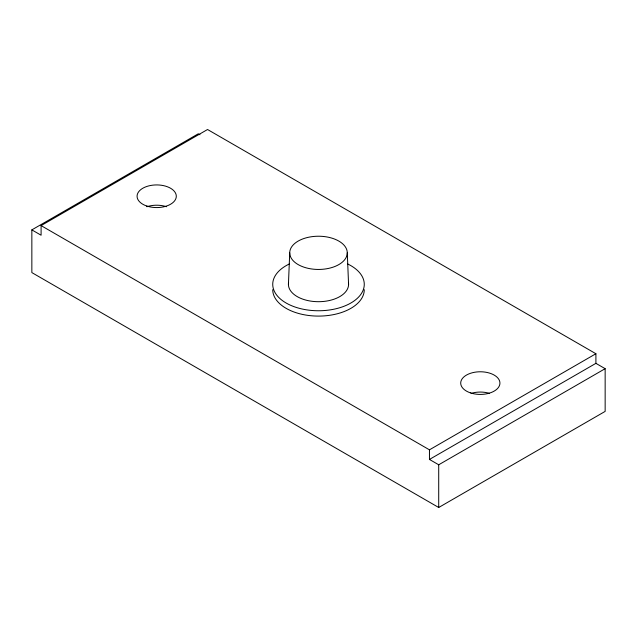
<?xml version="1.0" encoding="UTF-8"?>
<svg xmlns="http://www.w3.org/2000/svg" width="637" height="637" viewBox="0 0 637 637"><rect width="100%" height="100%" fill="white"/><g stroke="black" fill="none" stroke-linecap="round" stroke-linejoin="round"><path stroke-width="0.96" d="M288.426 284.333L289.731 252.833M31.85 229.877L41.094 235.22L41.094 225.609L429.457 449.826L429.457 459.436L595.906 363.345L605.15 368.68L605.15 411.391L438.71 507.49L31.85 272.588L31.85 229.877L198.29 133.786L199.97 134.757M41.094 225.609L207.543 129.51L595.906 353.734L595.906 363.345M429.457 449.826L595.906 353.734M429.457 459.436L438.71 464.779L605.15 368.68M347.269 252.833A28.769 16.61 0 0 1 304.112 267.222A28.769 16.61 0 0 1 304.112 238.453A28.769 16.61 0 0 1 347.269 252.833L348.574 284.333M438.71 464.779L438.71 507.49M364.268 289.668A45.768 26.428 0 0 1 318.5 316.095A45.768 26.428 0 0 1 272.732 289.668M347.651 263.957A45.768 26.428 0 0 1 351.871 302.416A45.768 26.428 0 0 1 285.129 302.416A45.768 26.428 0 0 1 289.349 263.957M348.415 282.517A30.074 17.366 0 0 1 318.5 301.699A30.074 17.366 0 0 1 288.585 282.517M471.412 393.292A19.612 11.323 0 0 1 489.232 393.292M146.876 206.722A19.612 11.323 0 0 1 166.488 206.722M470.512 392.902A19.612 11.323 0 0 0 499.934 383.1A19.612 11.323 0 0 0 470.512 373.29A19.612 11.323 0 0 0 470.512 392.902M146.876 206.054A19.612 11.323 0 0 0 176.298 196.244A19.612 11.323 0 0 0 146.876 186.442A19.612 11.323 0 0 0 146.876 206.054"/></g></svg>
